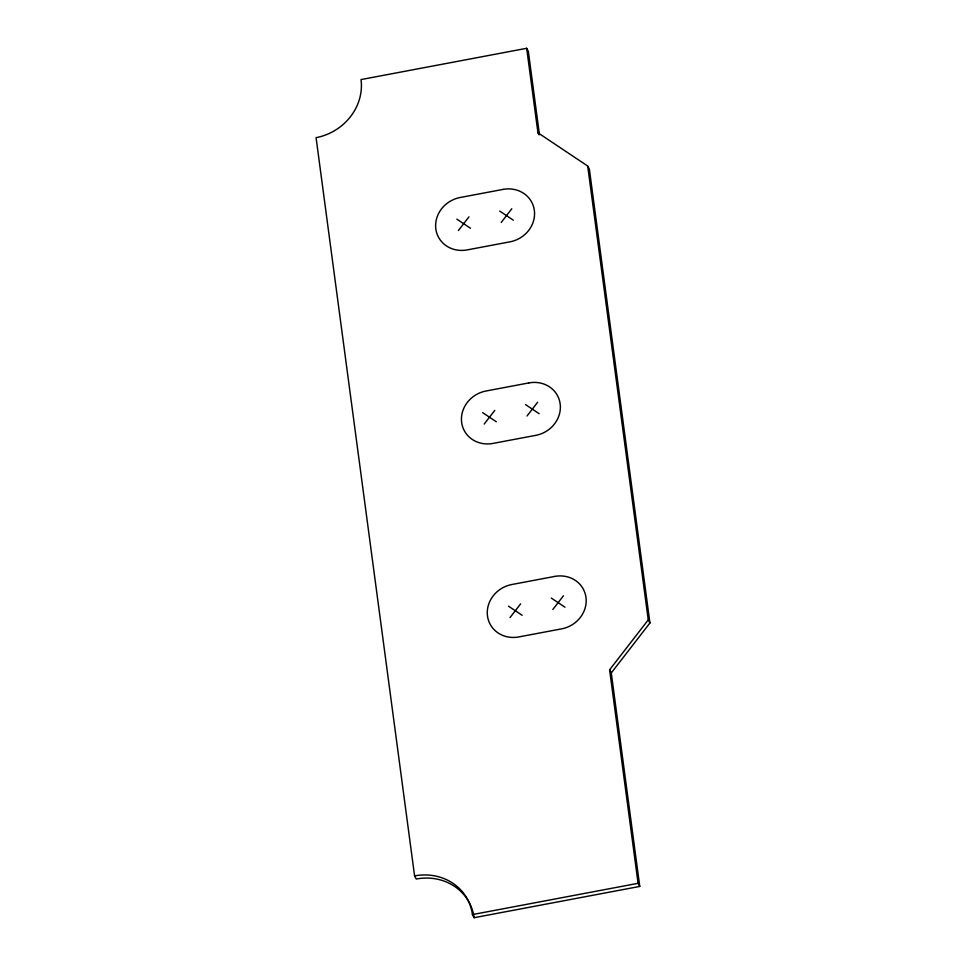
<?xml version="1.0" encoding="UTF-8"?>
<svg xmlns="http://www.w3.org/2000/svg" width="966" height="966" viewBox="0 0 966 966"><rect width="100%" height="100%" fill="white"/><g stroke="black" fill="none" stroke-linecap="round" stroke-linejoin="round"><path stroke-width="1.45" d="M458.379 230.548L468.969 216.855M501.209 222.458L511.799 208.765M484.195 424.062L494.785 410.369M527.025 415.972L537.615 402.279M510.012 617.576L520.614 603.883M552.842 609.486L563.444 595.793M609.606 669.824L648.258 619.87L587.702 166.043L537.953 132.789L526.675 48.3L361.018 79.574A52.756 48.324 -28.2 0 1 316.075 137.655L414.583 875.908L416.249 879.024A52.756 48.324 -28.2 0 1 474.101 917.7L639.758 886.426L611.273 672.928L609.606 669.824L638.091 883.31L639.758 886.426M611.273 672.928L649.925 622.985L589.369 169.159L587.702 166.043M414.583 875.908A52.756 48.324 -28.2 0 1 472.434 914.585L638.091 883.31M499.688 211.059L513.32 220.176M456.858 219.137L470.49 228.254M525.504 404.573L539.137 413.69M482.674 412.663L496.307 421.768M551.32 598.087L564.965 607.203M508.49 606.177L522.135 615.282M526.675 48.3L528.342 51.415L539.414 134.407M537.953 132.789L539.064 134.854M648.258 619.87L649.925 622.985M472.434 914.585L474.101 917.7M503.008 189.408L460.178 197.499A28.569 26.179 -28.2 0 0 435.835 228.954A28.569 26.179 -28.2 0 0 467.17 249.904L510 241.826A28.569 26.179 -28.2 0 0 534.343 210.359A28.569 26.179 -28.2 0 0 503.008 189.408M528.825 382.922L485.995 391.013A28.569 26.179 -28.2 0 0 461.651 422.468A28.569 26.179 -28.2 0 0 492.986 443.418L535.816 435.34A28.569 26.179 -28.2 0 0 560.159 403.873A28.569 26.179 -28.2 0 0 528.825 382.922M554.641 576.436L511.823 584.527A28.569 26.179 -28.2 0 0 487.48 615.982A28.569 26.179 -28.2 0 0 518.814 636.932L561.644 628.854A28.569 26.179 -28.2 0 0 585.976 597.386A28.569 26.179 -28.2 0 0 554.641 576.436"/></g></svg>
